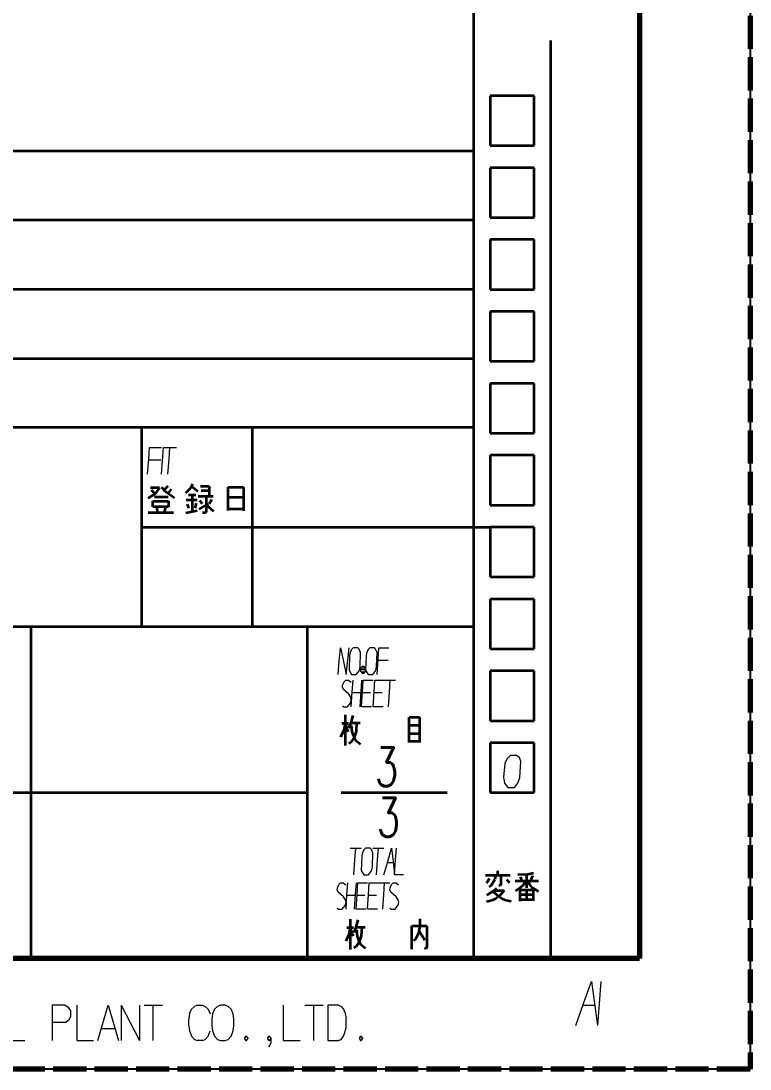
# Model space of a CAD drawing. Header units: millimetres. Extents: x 1333 to 104182, y -63985 to -5704.
# Drawn here: x 47485.9 to 47551.8, y -63984.6 to -63889.8 of the extents above; entities that cross this region are included whole.
import ezdxf
from ezdxf.enums import TextEntityAlignment as Align

# ---------------------------------------------------------------- set-up
doc = ezdxf.new("R2010")
doc.units = ezdxf.units.MM
doc.header["$LTSCALE"] = 0.5
doc.linetypes.add('DASHED', pattern=[15, 12, -3])
for name, color, linetype in [('08', 1, 'Continuous'), ('11', 3, 'Continuous'), ('4虚线层', 2, 'DASHED'), ('SHM_LABEL', 40, 'Continuous')]:
    doc.layers.add(name, color=color, linetype=linetype)
doc.styles.get("Standard").update_dxf_attribs({"font": 'simplex.shx'})

# ---------------------------------------------------------------- blocks, each defined once
blk = doc.blocks.new('A$C32A078D3')
at = {"color": 1, "lineweight": 35, "ltscale": 0.033501}
for p, q in [((-157.555, 1.995), (-157.229, 3.294)), ((-155.911, 1.995), (-156.237, 3.294))]:
    blk.add_line(p, q, dxfattribs=at)
at = {"color": 1, "lineweight": 35, "ltscale": 0.010399}
blk.add_line((-157.215, 3.294), (-156.799, 3.294), dxfattribs=at)
at = {"color": 1, "lineweight": 35, "ltscale": 0.02333}
blk.add_line((-157.173, 2.902), (-156.955, 1.995), dxfattribs=at)
at = {"color": 1, "lineweight": 35, "ltscale": 0.007084}
blk.add_line((-156.799, 3.294), (-156.733, 3.019), dxfattribs=at)
at = {"color": 1, "lineweight": 35, "ltscale": 0.007197}
blk.add_line((-156.65, 3.294), (-156.733, 3.019), dxfattribs=at)
at = {"color": 1, "lineweight": 35, "ltscale": 0.003944}
blk.add_line((-156.629, 2.913), (-156.671, 2.761), dxfattribs=at)
at = {"color": 1, "lineweight": 35, "ltscale": 0.010326}
blk.add_line((-156.237, 3.294), (-156.65, 3.294), dxfattribs=at)
at = {"color": 1, "lineweight": 35, "ltscale": 0.023684}
blk.add_line((-156.396, 1.995), (-156.629, 2.913), dxfattribs=at)
at = {"color": 1, "lineweight": 35, "ltscale": 0.041595}
blk.add_line((-155.863, 3.294), (-154.199, 3.294), dxfattribs=at)
at = {"color": 1, "lineweight": 35, "ltscale": 0.011698}
for p, q in [((-155.863, 3.294), (-155.863, 2.827)), ((-154.199, 3.294), (-154.199, 2.827))]:
    blk.add_line(p, q, dxfattribs=at)
at = {"color": 1, "lineweight": 35, "ltscale": 0.016609}
for p, q in [((-155.863, 2.827), (-155.291, 3.165)), ((-154.199, 2.827), (-154.771, 3.165))]:
    blk.add_line(p, q, dxfattribs=at)
at = {"color": 1, "lineweight": 35, "ltscale": 0.029246}
for p, q in [((-155.291, 1.995), (-155.291, 3.165)), ((-154.771, 1.995), (-154.771, 3.165))]:
    blk.add_line(p, q, dxfattribs=at)
at = {"color": 1, "lineweight": 35, "ltscale": 0.029897}
blk.add_line((-153.974, 3.294), (-152.778, 3.294), dxfattribs=at)
at = {"color": 1, "lineweight": 35, "ltscale": 0.032496}
blk.add_line((-153.974, 1.995), (-153.974, 3.294), dxfattribs=at)
at = {"color": 1, "lineweight": 35, "ltscale": 0.011917}
for p, q in [((-153.454, 3.087), (-152.977, 3.087)), ((-153.454, 2.567), (-152.977, 2.567))]:
    blk.add_line(p, q, dxfattribs=at)
at = {"color": 1, "lineweight": 35, "ltscale": 0.012998}
blk.add_line((-153.454, 2.567), (-153.454, 3.087), dxfattribs=at)
at = {"color": 1, "lineweight": 35, "ltscale": 0.012999}
for p, q in [((-157.631, 1.995), (-157.111, 1.995)), ((-153.454, 1.995), (-153.974, 1.995))]:
    blk.add_line(p, q, dxfattribs=at)
at = {"color": 1, "lineweight": 35, "ltscale": 0.015572}
blk.add_line((-157.268, 2.602), (-157.128, 1.995), dxfattribs=at)
at = {"color": 1, "lineweight": 35, "ltscale": 0.011699}
blk.add_line((-156.487, 1.995), (-156.955, 1.995), dxfattribs=at)
at = {"color": 1, "lineweight": 35, "ltscale": 0.019706}
blk.add_line((-156.671, 2.761), (-156.487, 1.995), dxfattribs=at)
at = {"color": 1, "lineweight": 35, "ltscale": 0.012134}
blk.add_line((-155.911, 1.995), (-156.396, 1.995), dxfattribs=at)
at = {"color": 1, "lineweight": 35, "ltscale": 0.012997}
blk.add_line((-155.291, 1.995), (-154.771, 1.995), dxfattribs=at)
at = {"color": 1, "lineweight": 35, "ltscale": 0.016898}
blk.add_line((-153.454, 2.359), (-152.778, 2.359), dxfattribs=at)
at = {"color": 1, "lineweight": 35, "ltscale": 0.009099}
blk.add_line((-153.454, 1.995), (-153.454, 2.359), dxfattribs=at)
at = {"color": 7, "lineweight": 13}
for points in [[(-148.255, 6.668), (-149.248, 4.41)], [(-149.646, 5.506), (-146.963, 5.764)], [(-146.218, 6.539), (-146.268, 4.345)], [(-146.218, 6.087), (-144.628, 6.216)], [(-145.373, 4.603), (-144.926, 5.764)], [(-144.628, 6.474), (-144.628, 4.345)], [(-143.436, 6.345), (-143.039, 5.7)], [(-142.343, 5.7), (-142.492, 5.184)], [(-142.343, 6.539), (-142.343, 5.7)], [(-142.343, 6.281), (-141.697, 6.41)], [(-141.697, 6.539), (-141.697, 5.958)], [(-141.697, 5.958), (-141.648, 5.377)], [(-138.617, 6.216), (-139.362, 5.313), (-140.207, 4.474), (-140.952, 4.023)], [(-140.108, 5.829), (-140.704, 5.055)], [(-139.611, 6.603), (-140.108, 5.829)], [(-140.008, 5.958), (-138.717, 6.152)], [(-139.909, 5.7), (-138.17, 4.345), (-137.872, 4.345)], [(-137.773, 6.281), (-137.773, 5.506), (-138.17, 4.99)], [(-136.581, 5.764), (-137.773, 5.764)], [(-137.177, 2.41), (-137.177, 6.281)], [(-135.984, 3.7), (-135.984, 5.764)], [(-135.19, 6.281), (-135.19, 2.41), (-135.388, 2.41), (-135.587, 2.668)], [(-134.593, 5.506), (-134.991, 6.023)], [(-134.196, 4.99), (-133.799, 5.506), (-133.799, 6.023)], [(-133.004, 6.281), (-133.004, 4.474)], [(-131.017, 6.281), (-131.017, 5.506), (-132.209, 3.958)], [(-129.228, 5.764), (-132.209, 5.764)], [(-129.228, 2.41), (-129.228, 6.023), (-128.235, 6.023), (-128.235, 5.506), (-128.831, 4.732), (-128.235, 3.958), (-128.235, 3.184), (-128.831, 3.184)], [(-127.837, 4.474), (-126.446, 4.474), (-126.446, 6.023), (-127.837, 6.023), (-127.837, 2.41)], [(-126.248, 4.99), (-125.254, 6.281)], [(-123.267, 4.99), (-124.26, 6.281)], [(-120.882, 2.668), (-120.684, 2.41), (-120.485, 2.41), (-120.485, 6.023), (-123.267, 6.023)], [(-107.759, 5.774), (-108.727, 5.774), (-108.727, 2.574)], [(-107.759, 5.774), (-107.517, 5.67), (-107.31, 5.412), (-107.171, 5.103), (-107.068, 4.638)], [(-104.578, 5.774), (-104.578, 2.574)], [(-104.578, 5.774), (-102.918, 2.574)], [(-102.918, 5.774), (-102.918, 2.574)], [(-101.811, 5.774), (-102.088, 5.67)], [(-101.811, 5.774), (-101.396, 5.774)], [(-101.396, 5.774), (-101.12, 5.67), (-100.843, 5.412), (-100.67, 4.999)], [(-100.29, 5.774), (-98.768, 5.774)], [(-100.29, 5.774), (-100.29, 2.574)], [(-98.215, 5.774), (-96.693, 5.774)], [(-98.215, 5.774), (-98.215, 2.574), (-96.693, 2.574)], [(-96.278, 5.774), (-96.278, 2.574)], [(-96.278, 5.774), (-94.618, 2.574)], [(-94.618, 5.774), (-94.618, 2.574)], [(-93.512, 5.774), (-93.789, 5.67)], [(-93.512, 5.774), (-93.097, 5.774)], [(-93.097, 5.774), (-92.82, 5.67), (-92.544, 5.412), (-92.371, 4.999)], [(-88.221, 5.774), (-89.155, 2.574), (-90.088, 5.774), (-90.088, 2.574)], [(-88.221, 5.774), (-88.221, 2.574)], [(-88.014, 2.574), (-87.08, 5.774), (-86.146, 2.574)], [(-85.213, 5.774), (-85.489, 5.67)], [(-85.213, 5.774), (-84.798, 5.774)], [(-84.798, 5.774), (-84.521, 5.67), (-84.244, 5.412), (-84.071, 4.999)], [(-83.829, 5.774), (-83.829, 2.574)], [(-82.169, 5.774), (-82.169, 2.574)], [(-80.855, 2.574), (-80.855, 5.774)], [(-79.68, 5.774), (-79.68, 2.574)], [(-79.68, 5.774), (-78.02, 2.574)], [(-78.02, 5.774), (-78.02, 2.574)], [(-77.466, 5.774), (-75.945, 5.774)], [(-77.466, 5.774), (-77.466, 2.574), (-75.945, 2.574)], [(-73.455, 5.774), (-71.795, 5.774)], [(-72.625, 2.574), (-72.625, 5.774)], [(-67.092, 5.774), (-67.092, 2.574), (-65.571, 2.574)], [(-61.905, 5.774), (-63.081, 5.774)], [(-63.081, 5.774), (-63.081, 2.574)], [(-61.905, 5.774), (-61.663, 5.619), (-61.421, 5.257), (-61.421, 4.741), (-61.594, 4.432), (-61.836, 4.225)], [(-60.868, 5.774), (-60.868, 2.574), (-59.346, 2.574)], [(-58.966, 2.574), (-58.032, 5.774), (-57.099, 2.574)], [(-56.856, 5.774), (-56.856, 2.574)], [(-56.856, 5.774), (-55.197, 2.574)], [(-55.197, 5.774), (-55.197, 2.574)], [(-54.782, 5.774), (-53.122, 5.774)], [(-53.952, 2.574), (-53.952, 5.774)], [(-49.94, 5.774), (-50.217, 5.67)], [(-49.94, 5.774), (-49.525, 5.774)], [(-49.525, 5.774), (-49.249, 5.67), (-48.972, 5.412), (-48.799, 4.999)], [(-42.194, 5.774), (-42.194, 2.574), (-40.673, 2.574)], [(-40.258, 5.774), (-38.598, 5.774)], [(-39.428, 2.574), (-39.428, 5.774)], [(-37.215, 5.774), (-38.183, 5.774), (-38.183, 2.574)], [(-37.215, 5.774), (-36.973, 5.67), (-36.765, 5.412), (-36.627, 5.103), (-36.523, 4.638)], [(-148.155, 5.377), (-148.155, 2.603)], [(-145.97, 5.506), (-144.728, 3.571)], [(-143.138, 5.055), (-143.883, 4.926)], [(-143.138, 3.313), (-143.138, 5.248)], [(-142.492, 5.184), (-142.84, 4.603)], [(-141.35, 4.861), (-141.846, 3.829)], [(-141.648, 5.377), (-141.449, 5.119)], [(-141.449, 5.119), (-140.952, 5.119)], [(-133.799, 5.506), (-132.209, 5.506)], [(-126.446, 5.248), (-127.837, 5.248)], [(-124.857, 5.248), (-126.049, 2.926), (-126.049, 2.668), (-123.466, 2.668)], [(-122.87, 5.248), (-121.28, 5.248)], [(-102.537, 4.999), (-102.607, 4.535)], [(-102.537, 4.999), (-102.365, 5.412)], [(-102.365, 5.412), (-102.088, 5.67)], [(-94.238, 4.999), (-94.307, 4.535)], [(-94.238, 4.999), (-94.065, 5.412)], [(-94.065, 5.412), (-93.789, 5.67)], [(-85.939, 4.999), (-86.008, 4.535)], [(-85.939, 4.999), (-85.766, 5.412)], [(-85.766, 5.412), (-85.489, 5.67)], [(-50.667, 4.999), (-50.736, 4.535)], [(-50.667, 4.999), (-50.494, 5.412)], [(-50.494, 5.412), (-50.217, 5.67)], [(-148.652, 4.023), (-149.844, 2.732)], [(-149.248, 4.41), (-147.261, 4.603)], [(-147.708, 3.958), (-146.963, 2.99)], [(-146.417, 3.829), (-146.913, 2.732)], [(-146.268, 4.345), (-146.417, 3.829)], [(-146.317, 3.313), (-145.373, 4.603)], [(-144.628, 4.345), (-144.43, 3.571)], [(-143.883, 2.732), (-143.883, 3.829)], [(-142.641, 3.894), (-143.386, 2.99)], [(-142.542, 4.603), (-141.499, 4.732)], [(-142.442, 4.345), (-141.3, 2.732)], [(-142.293, 3.248), (-141.846, 3.829)], [(-140.058, 4.474), (-140.058, 2.732)], [(-140.058, 4.345), (-138.667, 4.474)], [(-139.362, 4.345), (-139.362, 3.055)], [(-138.617, 4.539), (-138.717, 2.732)], [(-137.971, 4.732), (-136.382, 4.732)], [(-137.971, 2.668), (-137.971, 3.958), (-136.382, 3.958), (-136.382, 2.668), (-136.581, 2.668), (-136.779, 2.926)], [(-135.19, 4.474), (-134.593, 4.474), (-134.593, 3.184)], [(-132.209, 4.474), (-133.997, 4.474)], [(-131.215, 2.41), (-131.215, 4.732), (-129.626, 4.732), (-129.626, 2.41), (-129.824, 2.41), (-130.023, 2.668)], [(-131.215, 3.958), (-129.626, 3.958)], [(-126.248, 2.41), (-127.241, 3.7), (-127.241, 4.474)], [(-126.844, 3.184), (-126.248, 3.958)], [(-123.466, 2.41), (-123.466, 2.926), (-124.26, 3.958)], [(-107.068, 3.761), (-107.068, 4.638)], [(-102.607, 3.916), (-102.607, 4.535)], [(-102.607, 3.916), (-102.537, 3.451)], [(-100.67, 3.451), (-100.67, 3.864), (-101.362, 3.864)], [(-99.252, 4.277), (-100.29, 4.277)], [(-97.177, 4.277), (-98.215, 4.277)], [(-94.307, 3.916), (-94.307, 4.535)], [(-94.307, 3.916), (-94.238, 3.451)], [(-92.371, 3.451), (-92.371, 3.864), (-93.062, 3.864)], [(-86.008, 3.916), (-86.008, 4.535)], [(-86.008, 3.916), (-85.939, 3.451)], [(-82.169, 4.277), (-83.829, 4.277)], [(-76.429, 4.277), (-77.466, 4.277)], [(-63.081, 4.225), (-61.836, 4.225)], [(-50.736, 3.916), (-50.736, 4.535)], [(-50.736, 3.916), (-50.667, 3.451)], [(-36.523, 3.761), (-36.523, 4.638)], [(-148.155, 2.603), (-148.602, 3.055)], [(-144.43, 3.571), (-143.883, 2.732)], [(-143.039, 2.668), (-142.293, 3.248)], [(-138.717, 3.055), (-140.058, 2.926)], [(-139.909, 3.635), (-138.866, 3.7)], [(-135.19, 2.41), (-134.593, 3.184), (-133.997, 2.41), (-132.209, 2.41)], [(-129.626, 3.184), (-131.215, 3.184)], [(-128.036, 2.41), (-127.639, 2.41), (-127.241, 2.926)], [(-107.794, 2.574), (-107.517, 2.677), (-107.31, 2.986), (-107.171, 3.296), (-107.068, 3.761)], [(-102.537, 3.451), (-102.365, 2.986)], [(-102.365, 2.986), (-102.088, 2.677)], [(-101.396, 2.574), (-101.12, 2.677), (-100.843, 2.986), (-100.67, 3.451)], [(-94.238, 3.451), (-94.065, 2.986)], [(-94.065, 2.986), (-93.789, 2.677)], [(-93.097, 2.574), (-92.82, 2.677), (-92.544, 2.986), (-92.371, 3.451)], [(-87.702, 3.657), (-86.457, 3.657)], [(-85.939, 3.451), (-85.766, 2.986)], [(-85.766, 2.986), (-85.489, 2.677)], [(-84.798, 2.574), (-84.521, 2.677), (-84.244, 2.986), (-84.071, 3.451)], [(-58.655, 3.657), (-57.41, 3.657)], [(-50.667, 3.451), (-50.494, 2.986)], [(-50.494, 2.986), (-50.217, 2.677)], [(-49.525, 2.574), (-49.249, 2.677), (-48.972, 2.986), (-48.799, 3.451)], [(-45.583, 2.986), (-45.687, 2.832)], [(-45.583, 2.986), (-45.514, 2.986)], [(-45.41, 2.832), (-45.514, 2.986)], [(-43.508, 2.986), (-43.612, 2.832)], [(-43.508, 2.986), (-43.439, 2.986)], [(-43.335, 2.832), (-43.439, 2.986)], [(-37.249, 2.574), (-36.973, 2.677), (-36.765, 2.986), (-36.627, 3.296), (-36.523, 3.761)], [(-35.209, 2.986), (-35.313, 2.832)], [(-35.209, 2.986), (-35.14, 2.986)], [(-35.036, 2.832), (-35.14, 2.986)], [(-141.3, 2.732), (-140.902, 2.732)], [(-108.727, 2.574), (-107.759, 2.574)], [(-102.088, 2.677), (-101.811, 2.574)], [(-101.396, 2.574), (-101.811, 2.574)], [(-93.789, 2.677), (-93.512, 2.574)], [(-93.097, 2.574), (-93.512, 2.574)], [(-85.489, 2.677), (-85.213, 2.574)], [(-84.798, 2.574), (-85.213, 2.574)], [(-50.217, 2.677), (-49.94, 2.574)], [(-49.525, 2.574), (-49.94, 2.574)], [(-45.687, 2.832), (-45.687, 2.728)], [(-45.687, 2.728), (-45.583, 2.574)], [(-45.583, 2.574), (-45.514, 2.574)], [(-45.514, 2.574), (-45.41, 2.728)], [(-45.41, 2.832), (-45.41, 2.728)], [(-43.612, 2.832), (-43.612, 2.728)], [(-43.612, 2.728), (-43.508, 2.574)], [(-43.335, 2.367), (-43.405, 2.161), (-43.543, 2.006)], [(-43.508, 2.574), (-43.439, 2.574)], [(-43.439, 2.574), (-43.335, 2.728)], [(-43.335, 2.832), (-43.335, 2.367)], [(-38.183, 2.574), (-37.215, 2.574)], [(-35.313, 2.832), (-35.313, 2.728)], [(-35.313, 2.728), (-35.209, 2.574)], [(-35.209, 2.574), (-35.14, 2.574)], [(-35.14, 2.574), (-35.036, 2.728)], [(-35.036, 2.832), (-35.036, 2.728)]]:
    blk.add_lwpolyline(points, dxfattribs=at)
for points in [[(-105.961, 5.774), (-106.238, 5.67), (-106.514, 5.412), (-106.687, 4.999), (-106.756, 4.535), (-106.756, 3.916), (-106.687, 3.451), (-106.514, 2.986), (-106.238, 2.677), (-105.961, 2.574), (-105.546, 2.574), (-105.269, 2.677), (-104.993, 2.986), (-104.82, 3.451), (-104.751, 3.916), (-104.751, 4.535), (-104.82, 4.999), (-104.993, 5.412), (-105.269, 5.67), (-105.546, 5.774)], [(-70.689, 5.774), (-70.965, 5.67), (-71.242, 5.412), (-71.415, 4.999), (-71.484, 4.535), (-71.484, 3.916), (-71.415, 3.451), (-71.242, 2.986), (-70.965, 2.677), (-70.689, 2.574), (-70.274, 2.574), (-69.997, 2.677), (-69.72, 2.986), (-69.548, 3.451), (-69.478, 3.916), (-69.478, 4.535), (-69.548, 4.999), (-69.72, 5.412), (-69.997, 5.67), (-70.274, 5.774)], [(-68.614, 5.774), (-68.891, 5.67), (-69.167, 5.412), (-69.34, 4.999), (-69.409, 4.535), (-69.409, 3.916), (-69.34, 3.451), (-69.167, 2.986), (-68.891, 2.677), (-68.614, 2.574), (-68.199, 2.574), (-67.922, 2.677), (-67.646, 2.986), (-67.473, 3.451), (-67.404, 3.916), (-67.404, 4.535), (-67.473, 4.999), (-67.646, 5.412), (-67.922, 5.67), (-68.199, 5.774)], [(-47.865, 5.774), (-48.142, 5.67), (-48.419, 5.412), (-48.592, 4.999), (-48.661, 4.535), (-48.661, 3.916), (-48.592, 3.451), (-48.419, 2.986), (-48.142, 2.677), (-47.865, 2.574), (-47.451, 2.574), (-47.174, 2.677), (-46.897, 2.986), (-46.724, 3.451), (-46.655, 3.916), (-46.655, 4.535), (-46.724, 4.999), (-46.897, 5.412), (-47.174, 5.67), (-47.451, 5.774)], [(-133.799, 2.926), (-132.408, 2.926), (-132.408, 3.958), (-133.799, 3.958)], [(-122.671, 4.474), (-122.671, 3.184), (-121.479, 3.184), (-121.479, 4.474)]]:
    blk.add_lwpolyline(points, close=True, dxfattribs=at)
at = {"color": 1, "lineweight": 35}
for radius in [2.08, 1.913]:
    blk.add_circle((-155.031, 5.982), radius, dxfattribs=at)
for centre, radius, start, end in [((-156.154, 5.982), 1.664, 312.45416, 84.3408), ((-155.572, 5.982), 1.711, 0, 103.78185), ((-154.865, 5.338), 1.854, 94.36179, 189.36853), ((-153.908, 5.982), 1.664, 132.45416, 264.34081), ((-155.198, 6.627), 1.874, 274.9268, 7.67804), ((-155.031, 7.313), 1.763, 311.58279, 344.9375), ((-155.031, 4.651), 1.755, 131.05182, 165.23143), ((-154.491, 5.982), 1.693, 180.00001, 285.87746), ((-152.977, 2.827), 0.26, 270, 90), ((-152.778, 2.827), 0.468, 270, 90)]:
    blk.add_arc(centre, radius, start, end, dxfattribs=at)
blk = doc.blocks.new('7725')
at = {"color": 7, "lineweight": 70}
for p, q in [((54356.08, -13869.04), (54356.08, -15017.04)), ((54356.08, -15017.04), (52744.08, -15017.04))]:
    blk.add_line(p, q, dxfattribs=at)
at = {"color": 7, "lineweight": 35}
for p, q in [((54326.08, -14709.04), (54326.08, -15017.04)), ((54356.08, -14709.04), (54356.08, -15017.04)), ((54340.08, -15017.04), (54340.08, -14851.04)), ((54326.08, -14871.04), (54076.08, -14871.04)), ((54326.08, -14883.54), (54100.08, -14883.54)), ((54326.08, -14896.04), (54100.08, -14896.04)), ((54100.08, -14908.54), (54326.08, -14908.54)), ((54326.08, -14921.04), (54076.08, -14921.04)), ((54266.08, -14939.04), (54329.08, -14939.04)), ((54296.08, -14957.04), (54076.44, -14957.04)), ((54246.08, -15017.04), (54246.08, -14957.04)), ((54296.08, -15017.04), (54296.08, -14957.04)), ((54216.08, -14987.04), (54296.08, -14987.04)), ((54356.08, -15017.04), (53836.08, -15017.04))]:
    blk.add_line(p, q, dxfattribs=at)
at = {"color": 7, "lineweight": 35, "ltscale": 0.1125}
for p, q in [((54329.08, -14861.04), (54329.08, -14870.04)), ((54337.08, -14870.04), (54337.08, -14861.04)), ((54329.08, -14874.04), (54329.08, -14883.04)), ((54337.08, -14883.04), (54337.08, -14874.04)), ((54329.08, -14887.04), (54329.08, -14896.04)), ((54337.08, -14896.04), (54337.08, -14887.04)), ((54329.08, -14900.04), (54329.08, -14909.04)), ((54337.08, -14909.04), (54337.08, -14900.04)), ((54329.08, -14913.04), (54329.08, -14922.04)), ((54337.08, -14922.04), (54337.08, -14913.04)), ((54329.08, -14926.04), (54329.08, -14935.04)), ((54337.08, -14935.04), (54337.08, -14926.04)), ((54329.08, -14939.04), (54329.08, -14948.04)), ((54337.08, -14948.04), (54337.08, -14939.04)), ((54329.08, -14952.04), (54329.08, -14961.04)), ((54337.08, -14961.04), (54337.08, -14952.04)), ((54329.08, -14965.04), (54329.08, -14974.04)), ((54337.08, -14974.04), (54337.08, -14965.04)), ((54329.08, -14978.04), (54329.08, -14987.04)), ((54337.08, -14987.04), (54337.08, -14978.04))]:
    blk.add_line(p, q, dxfattribs=at)
at = {"color": 7, "lineweight": 35, "ltscale": 0.1}
for p, q in [((54337.08, -14861.04), (54329.08, -14861.04)), ((54329.08, -14870.04), (54337.08, -14870.04)), ((54337.08, -14874.04), (54329.08, -14874.04)), ((54329.08, -14883.04), (54337.08, -14883.04)), ((54337.08, -14887.04), (54329.08, -14887.04)), ((54329.08, -14896.04), (54337.08, -14896.04)), ((54337.08, -14900.04), (54329.08, -14900.04)), ((54329.08, -14909.04), (54337.08, -14909.04)), ((54337.08, -14913.04), (54329.08, -14913.04)), ((54329.08, -14922.04), (54337.08, -14922.04)), ((54337.08, -14926.04), (54329.08, -14926.04)), ((54329.08, -14935.04), (54337.08, -14935.04)), ((54337.08, -14939.04), (54329.08, -14939.04)), ((54329.08, -14948.04), (54337.08, -14948.04)), ((54337.08, -14952.04), (54329.08, -14952.04)), ((54329.08, -14961.04), (54337.08, -14961.04)), ((54337.08, -14965.04), (54329.08, -14965.04)), ((54329.08, -14974.04), (54337.08, -14974.04)), ((54337.08, -14978.04), (54329.08, -14978.04)), ((54329.08, -14987.04), (54337.08, -14987.04))]:
    blk.add_line(p, q, dxfattribs=at)
at = {"color": 7, "lineweight": 35, "ltscale": 0.45}
for p, q in [((54266.08, -14921.04), (54266.08, -14957.04)), ((54286.08, -14921.04), (54286.08, -14957.04))]:
    blk.add_line(p, q, dxfattribs=at)
at = {"color": 7, "lineweight": 35, "ltscale": 0.020947}
for p, q in [((54267.65, -14931.87), (54269.32, -14931.87)), ((54303.9, -14974.45), (54305.58, -14974.45)), ((54304.83, -15011.39), (54306.51, -15011.39))]:
    blk.add_line(p, q, dxfattribs=at)
at = {"color": 7, "lineweight": 35, "ltscale": 0.012214}
blk.add_line((54267.81, -14932.31), (54268.5, -14933.01), dxfattribs=at)
at = {"color": 7, "lineweight": 35, "ltscale": 0.017522}
blk.add_line((54269.32, -14931.87), (54268.5, -14933.01), dxfattribs=at)
at = {"color": 7, "lineweight": 35, "ltscale": 0.008882}
blk.add_line((54269.64, -14931.82), (54270.11, -14932.35), dxfattribs=at)
at = {"color": 7, "lineweight": 35, "ltscale": 0.012369}
blk.add_line((54270.79, -14931.62), (54270.11, -14932.35), dxfattribs=at)
at = {"color": 7, "lineweight": 35, "ltscale": 0.029104}
blk.add_line((54270.11, -14932.35), (54271.99, -14933.73), dxfattribs=at)
at = {"color": 7, "lineweight": 35, "ltscale": 0.011868}
blk.add_line((54271.44, -14932.15), (54270.87, -14932.91), dxfattribs=at)
at = {"color": 7, "lineweight": 35, "ltscale": 0.015988}
blk.add_line((54274.93, -14931.98), (54274.02, -14932.89), dxfattribs=at)
at = {"color": 7, "lineweight": 35, "ltscale": 0.009849}
blk.add_line((54275.27, -14931.28), (54274.93, -14931.98), dxfattribs=at)
at = {"color": 7, "lineweight": 35, "ltscale": 0.018018}
blk.add_line((54275.1, -14931.62), (54276.22, -14932.53), dxfattribs=at)
at = {"color": 7, "lineweight": 35, "ltscale": 0.019714}
blk.add_line((54276.72, -14931.62), (54278.29, -14931.62), dxfattribs=at)
at = {"color": 7, "lineweight": 35, "ltscale": 0.018274}
blk.add_line((54276.83, -14932.38), (54278.29, -14932.38), dxfattribs=at)
at = {"color": 7, "lineweight": 35, "ltscale": 0.022021}
blk.add_line((54278.29, -14931.62), (54278.29, -14933.38), dxfattribs=at)
at = {"color": 7, "lineweight": 35, "ltscale": 0.052899}
blk.add_line((54281.7, -14936.02), (54281.7, -14931.79), dxfattribs=at)
at = {"color": 7, "lineweight": 35, "ltscale": 0.034705}
for p, q in [((54281.7, -14931.79), (54284.47, -14931.79)), ((54281.7, -14933.63), (54284.47, -14933.63)), ((54281.7, -14935.74), (54284.47, -14935.74))]:
    blk.add_line(p, q, dxfattribs=at)
at = {"color": 7, "lineweight": 35, "ltscale": 0.053516}
blk.add_line((54284.47, -14931.79), (54284.47, -14936.07), dxfattribs=at)
at = {"color": 7, "lineweight": 35, "ltscale": 0.018302}
blk.add_line((54268.5, -14933.01), (54267.27, -14933.8), dxfattribs=at)
at = {"color": 7, "lineweight": 35, "ltscale": 0.013379}
blk.add_line((54268.12, -14935.38), (54268.12, -14934.31), dxfattribs=at)
at = {"color": 7, "lineweight": 35, "ltscale": 0.03512}
for p, q in [((54268.12, -14934.31), (54270.93, -14934.31)), ((54270.93, -14935.36), (54268.12, -14935.36))]:
    blk.add_line(p, q, dxfattribs=at)
at = {"color": 7, "lineweight": 35, "ltscale": 0.031433}
blk.add_line((54268.39, -14933.55), (54270.9, -14933.55), dxfattribs=at)
at = {"color": 7, "lineweight": 35, "ltscale": 0.013174}
blk.add_line((54270.93, -14934.31), (54270.93, -14935.36), dxfattribs=at)
at = {"color": 7, "lineweight": 35, "ltscale": 0.024854}
blk.add_line((54274.11, -14934.09), (54276.09, -14934.09), dxfattribs=at)
at = {"color": 7, "lineweight": 35, "ltscale": 0.016016}
blk.add_line((54274.58, -14933.19), (54275.86, -14933.19), dxfattribs=at)
at = {"color": 7, "lineweight": 35, "ltscale": 0.037256}
blk.add_line((54275.19, -14933.19), (54275.19, -14936.17), dxfattribs=at)
at = {"color": 7, "lineweight": 35, "ltscale": 0.033472}
blk.add_line((54276.32, -14933.42), (54279, -14933.42), dxfattribs=at)
at = {"color": 7, "lineweight": 35, "ltscale": 0.009605}
blk.add_line((54276.52, -14934.21), (54277.05, -14934.77), dxfattribs=at)
at = {"color": 7, "lineweight": 35, "ltscale": 0.036639}
blk.add_line((54277.72, -14933.42), (54277.72, -14936.35), dxfattribs=at)
at = {"color": 7, "lineweight": 35, "ltscale": 0.011126}
blk.add_line((54278.79, -14934.06), (54278.29, -14934.8), dxfattribs=at)
at = {"color": 7, "lineweight": 35, "ltscale": 0.012615}
blk.add_line((54268.82, -14935.36), (54268.91, -14936.36), dxfattribs=at)
at = {"color": 7, "lineweight": 35, "ltscale": 0.013483}
blk.add_line((54270.39, -14935.36), (54270.16, -14936.41), dxfattribs=at)
at = {"color": 7, "lineweight": 35, "ltscale": 0.026672}
blk.add_line((54274.04, -14936.46), (54276.13, -14936.02), dxfattribs=at)
at = {"color": 7, "lineweight": 35, "ltscale": 0.009505}
blk.add_line((54274.3, -14934.9), (54274.53, -14935.62), dxfattribs=at)
at = {"color": 7, "lineweight": 35, "ltscale": 0.012185}
blk.add_line((54275.96, -14934.67), (54275.7, -14935.61), dxfattribs=at)
at = {"color": 7, "lineweight": 35, "ltscale": 0.018228}
blk.add_line((54276.45, -14935.79), (54277.72, -14935.06), dxfattribs=at)
at = {"color": 7, "lineweight": 35, "ltscale": 0.003221}
blk.add_line((54277.72, -14936.35), (54277.49, -14936.46), dxfattribs=at)
at = {"color": 7, "lineweight": 35, "ltscale": 0.010128}
blk.add_line((54277.72, -14934.6), (54278.11, -14935.31), dxfattribs=at)
at = {"color": 7, "lineweight": 35, "ltscale": 0.015901}
blk.add_line((54278.11, -14935.31), (54279.08, -14936.13), dxfattribs=at)
at = {"color": 7, "lineweight": 35, "ltscale": 0.057703}
blk.add_line((54267.24, -14936.41), (54271.85, -14936.41), dxfattribs=at)
at = {"color": 7, "lineweight": 35, "ltscale": 0.004742}
blk.add_line((54277.49, -14936.46), (54277.11, -14936.43), dxfattribs=at)
at = {"color": 7, "lineweight": 35, "ltscale": 0.375}
blk.add_line((54326.08, -14957.04), (54296.08, -14957.04), dxfattribs=at)
at = {"color": 7, "lineweight": 35, "ltscale": 0.068576}
for p, q in [((54302.86, -14973.01), (54302.86, -14978.5)), ((54303.79, -15009.95), (54303.79, -15015.44))]:
    blk.add_line(p, q, dxfattribs=at)
at = {"color": 7, "lineweight": 35, "ltscale": 0.017161}
blk.add_line((54304.25, -14973.13), (54303.9, -14974.45), dxfattribs=at)
at = {"color": 7, "lineweight": 35, "ltscale": 0.023145}
for p, q in [((54314.47, -14973.4), (54316.32, -14973.4)), ((54314.47, -14974.84), (54316.32, -14974.84)), ((54314.47, -14976.34), (54316.32, -14976.34)), ((54314.47, -14977.72), (54316.32, -14977.72))]:
    blk.add_line(p, q, dxfattribs=at)
at = {"color": 7, "lineweight": 35, "ltscale": 0.057181}
blk.add_line((54314.47, -14977.97), (54314.47, -14973.4), dxfattribs=at)
at = {"color": 7, "lineweight": 35, "ltscale": 0.057581}
blk.add_line((54316.32, -14973.4), (54316.32, -14978), dxfattribs=at)
at = {"color": 7, "lineweight": 35, "ltscale": 0.017255}
for p, q in [((54302.64, -14975.75), (54302.05, -14977)), ((54303.57, -15012.69), (54302.98, -15013.93))]:
    blk.add_line(p, q, dxfattribs=at)
at = {"color": 7, "lineweight": 35, "ltscale": 0.014966}
for p, q in [((54302.27, -14974.5), (54303.47, -14974.5)), ((54303.2, -15011.44), (54304.4, -15011.44))]:
    blk.add_line(p, q, dxfattribs=at)
at = {"color": 7, "lineweight": 35, "ltscale": 0.015843}
for p, q in [((54302.86, -14974.5), (54302.64, -14975.75)), ((54303.79, -15011.44), (54303.57, -15012.69))]:
    blk.add_line(p, q, dxfattribs=at)
at = {"color": 7, "lineweight": 35, "ltscale": 0.013344}
blk.add_line((54302.86, -14974.5), (54303.17, -14975.53), dxfattribs=at)
at = {"color": 7, "lineweight": 35, "ltscale": 0.006882}
blk.add_line((54303.17, -14975.53), (54303.41, -14976.02), dxfattribs=at)
at = {"color": 7, "lineweight": 35, "ltscale": 0.012994}
blk.add_line((54303.9, -14974.45), (54303.5, -14975.41), dxfattribs=at)
at = {"color": 7, "lineweight": 35, "ltscale": 0.014287}
blk.add_line((54303.98, -14974.92), (54304.11, -14976.05), dxfattribs=at)
at = {"color": 7, "lineweight": 35, "ltscale": 0.010301}
blk.add_line((54304.11, -14976.05), (54304.36, -14976.84), dxfattribs=at)
at = {"color": 7, "lineweight": 35, "ltscale": 0.01408}
for p, q in [((54304.84, -14976.01), (54304.5, -14977.08)), ((54305.77, -15012.94), (54305.43, -15014.01))]:
    blk.add_line(p, q, dxfattribs=at)
at = {"color": 7, "lineweight": 35, "ltscale": 0.019431}
for p, q in [((54304.94, -14974.45), (54304.84, -14976.01)), ((54305.87, -15011.39), (54305.77, -15012.94))]:
    blk.add_line(p, q, dxfattribs=at)
at = {"color": 7, "lineweight": 35, "ltscale": 0.006873}
for p, q in [((54303.98, -14977.88), (54303.53, -14978.2)), ((54304.91, -15014.81), (54304.46, -15015.13))]:
    blk.add_line(p, q, dxfattribs=at)
at = {"color": 7, "lineweight": 35, "ltscale": 0.01189}
for p, q in [((54304.5, -14977.08), (54303.98, -14977.88)), ((54305.43, -15014.01), (54304.91, -15014.81))]:
    blk.add_line(p, q, dxfattribs=at)
at = {"color": 7, "lineweight": 35, "ltscale": 0.010289}
for p, q in [((54304.36, -14976.84), (54304.76, -14977.56)), ((54305.29, -15013.77), (54305.69, -15014.49))]:
    blk.add_line(p, q, dxfattribs=at)
at = {"color": 7, "lineweight": 35, "ltscale": 0.013902}
for p, q in [((54304.76, -14977.56), (54305.62, -14978.26)), ((54305.69, -15014.49), (54306.56, -15015.2))]:
    blk.add_line(p, q, dxfattribs=at)
at = {"color": 7, "lineweight": 35, "ltscale": 0.239099}
blk.add_line((54302.17, -14987.04), (54321.3, -14987.04), dxfattribs=at)
at = {"color": 7, "lineweight": 35, "ltscale": 0.05614}
blk.add_line((54328.23, -15001.97), (54332.72, -15001.97), dxfattribs=at)
at = {"color": 7, "lineweight": 35, "ltscale": 0.012746}
blk.add_line((54329, -15002.58), (54328.41, -15003.41), dxfattribs=at)
at = {"color": 7, "lineweight": 35, "ltscale": 0.009805}
blk.add_line((54330.03, -15001.97), (54329.91, -15002.74), dxfattribs=at)
at = {"color": 7, "lineweight": 35, "ltscale": 0.009991}
blk.add_line((54330.41, -15001.17), (54330.41, -15001.97), dxfattribs=at)
at = {"color": 7, "lineweight": 35, "ltscale": 0.021887}
blk.add_line((54331.03, -15001.97), (54331.03, -15003.72), dxfattribs=at)
at = {"color": 7, "lineweight": 35, "ltscale": 0.020081}
blk.add_line((54334.07, -15001.82), (54335.67, -15001.84), dxfattribs=at)
at = {"color": 7, "lineweight": 35, "ltscale": 0.007102}
blk.add_line((54334.5, -15002.25), (54334.78, -15002.74), dxfattribs=at)
at = {"color": 7, "lineweight": 35, "ltscale": 0.016395}
blk.add_line((54335.67, -15001.84), (54336.95, -15001.54), dxfattribs=at)
at = {"color": 7, "lineweight": 35, "ltscale": 0.030411}
blk.add_line((54335.67, -15001.84), (54335.67, -15004.27), dxfattribs=at)
at = {"color": 7, "lineweight": 35, "ltscale": 0.010417}
blk.add_line((54336.76, -15002.07), (54336.46, -15002.85), dxfattribs=at)
at = {"color": 7, "lineweight": 35, "ltscale": 0.006037}
blk.add_line((54329.3, -15003.83), (54328.88, -15004.07), dxfattribs=at)
at = {"color": 7, "lineweight": 35, "ltscale": 0.015649}
blk.add_line((54329.91, -15002.74), (54329.3, -15003.83), dxfattribs=at)
at = {"color": 7, "lineweight": 35, "ltscale": 0.007176}
blk.add_line((54330.25, -15004.39), (54329.82, -15004.76), dxfattribs=at)
at = {"color": 7, "lineweight": 35, "ltscale": 0.002783}
blk.add_line((54330.88, -15003.87), (54330.65, -15003.87), dxfattribs=at)
at = {"color": 7, "lineweight": 35, "ltscale": 0.002697}
blk.add_line((54331.03, -15003.72), (54330.88, -15003.87), dxfattribs=at)
at = {"color": 7, "lineweight": 35, "ltscale": 0.009348}
blk.add_line((54332.05, -15002.78), (54332.57, -15003.32), dxfattribs=at)
at = {"color": 7, "lineweight": 35, "ltscale": 0.052466}
blk.add_line((54333.64, -15003.01), (54337.84, -15003.01), dxfattribs=at)
at = {"color": 7, "lineweight": 35, "ltscale": 0.013585}
blk.add_line((54334.58, -15004.23), (54333.69, -15004.86), dxfattribs=at)
at = {"color": 7, "lineweight": 35, "ltscale": 0.009038}
blk.add_line((54335.11, -15003.74), (54334.58, -15004.23), dxfattribs=at)
at = {"color": 7, "lineweight": 35, "ltscale": 0.010382}
blk.add_line((54335.51, -15003.01), (54335.11, -15003.74), dxfattribs=at)
at = {"color": 7, "lineweight": 35, "ltscale": 0.009279}
blk.add_line((54335.92, -15003.01), (54336.21, -15003.69), dxfattribs=at)
at = {"color": 7, "lineweight": 35, "ltscale": 0.007104}
blk.add_line((54336.21, -15003.69), (54336.56, -15004.14), dxfattribs=at)
at = {"color": 7, "lineweight": 35, "ltscale": 0.018758}
blk.add_line((54336.56, -15004.14), (54337.84, -15004.93), dxfattribs=at)
at = {"color": 7, "lineweight": 35, "ltscale": 0.019419}
blk.add_line((54329.82, -15004.76), (54328.5, -15005.57), dxfattribs=at)
at = {"color": 7, "lineweight": 35, "ltscale": 0.008354}
blk.add_line((54330.03, -15006.28), (54329.41, -15006.53), dxfattribs=at)
at = {"color": 7, "lineweight": 35, "ltscale": 0.010855}
blk.add_line((54329.56, -15004.92), (54330.24, -15005.46), dxfattribs=at)
at = {"color": 7, "lineweight": 35, "ltscale": 0.022864}
blk.add_line((54329.82, -15004.76), (54331.65, -15004.76), dxfattribs=at)
at = {"color": 7, "lineweight": 35, "ltscale": 0.014416}
blk.add_line((54330.94, -15005.56), (54330.03, -15006.28), dxfattribs=at)
at = {"color": 7, "lineweight": 35, "ltscale": 0.01658}
blk.add_line((54330.24, -15005.46), (54331.31, -15006.24), dxfattribs=at)
at = {"color": 7, "lineweight": 35, "ltscale": 0.013402}
blk.add_line((54331.65, -15004.76), (54330.94, -15005.56), dxfattribs=at)
at = {"color": 7, "lineweight": 35, "ltscale": 0.009177}
blk.add_line((54331.31, -15006.24), (54332, -15006.49), dxfattribs=at)
at = {"color": 7, "lineweight": 35, "ltscale": 0.029175}
for p, q in [((54334.51, -15004.65), (54336.85, -15004.65)), ((54334.51, -15005.47), (54336.85, -15005.47)), ((54334.51, -15006.36), (54336.85, -15006.36))]:
    blk.add_line(p, q, dxfattribs=at)
at = {"color": 7, "lineweight": 35, "ltscale": 0.025122}
blk.add_line((54334.51, -15006.66), (54334.51, -15004.65), dxfattribs=at)
at = {"color": 7, "lineweight": 35, "ltscale": 0.021451}
blk.add_line((54335.7, -15006.36), (54335.7, -15004.65), dxfattribs=at)
at = {"color": 7, "lineweight": 35, "ltscale": 0.024976}
blk.add_line((54336.85, -15004.65), (54336.85, -15006.64), dxfattribs=at)
at = {"color": 7, "lineweight": 35, "ltscale": 0.012839}
blk.add_line((54329.41, -15006.53), (54328.41, -15006.77), dxfattribs=at)
at = {"color": 7, "lineweight": 35, "ltscale": 0.011217}
blk.add_line((54332, -15006.49), (54332.88, -15006.67), dxfattribs=at)
at = {"color": 7, "lineweight": 35, "ltscale": 0.017167}
blk.add_line((54305.18, -15010.06), (54304.83, -15011.39), dxfattribs=at)
at = {"color": 7, "lineweight": 35, "ltscale": 0.016013}
blk.add_line((54316.35, -15009.86), (54316.35, -15011.14), dxfattribs=at)
at = {"color": 7, "lineweight": 35, "ltscale": 0.013341}
blk.add_line((54303.79, -15011.44), (54304.1, -15012.46), dxfattribs=at)
at = {"color": 7, "lineweight": 35, "ltscale": 0.012989}
blk.add_line((54304.83, -15011.39), (54304.43, -15012.35), dxfattribs=at)
at = {"color": 7, "lineweight": 35, "ltscale": 0.014284}
blk.add_line((54304.91, -15011.85), (54305.04, -15012.99), dxfattribs=at)
at = {"color": 7, "lineweight": 35, "ltscale": 0.034058}
blk.add_line((54314.92, -15011.14), (54317.64, -15011.14), dxfattribs=at)
at = {"color": 7, "lineweight": 35, "ltscale": 0.052502}
blk.add_line((54314.92, -15015.34), (54314.92, -15011.14), dxfattribs=at)
at = {"color": 7, "lineweight": 35, "ltscale": 0.017097}
blk.add_line((54316.35, -15011.14), (54316.14, -15012.49), dxfattribs=at)
at = {"color": 7, "lineweight": 35, "ltscale": 0.025794}
blk.add_line((54316.22, -15011.99), (54317.3, -15013.74), dxfattribs=at)
at = {"color": 7, "lineweight": 35, "ltscale": 0.048779}
blk.add_line((54317.64, -15011.14), (54317.64, -15015.04), dxfattribs=at)
at = {"color": 7, "lineweight": 35, "ltscale": 0.006887}
blk.add_line((54304.1, -15012.46), (54304.34, -15012.96), dxfattribs=at)
at = {"color": 7, "lineweight": 35, "ltscale": 0.010304}
blk.add_line((54305.04, -15012.99), (54305.29, -15013.77), dxfattribs=at)
at = {"color": 7, "lineweight": 35, "ltscale": 0.005232}
blk.add_line((54315.57, -15013.58), (54315.23, -15013.83), dxfattribs=at)
at = {"color": 7, "lineweight": 35, "ltscale": 0.015369}
blk.add_line((54316.14, -15012.49), (54315.57, -15013.58), dxfattribs=at)
at = {"color": 7, "lineweight": 35, "ltscale": 0.003748}
blk.add_line((54317.55, -15015.21), (54317.25, -15015.21), dxfattribs=at)
at = {"color": 7, "lineweight": 35, "ltscale": 0.002398}
blk.add_line((54317.64, -15015.04), (54317.55, -15015.21), dxfattribs=at)
at = {"color": 7, "lineweight": 35, "ltscale": 0.175}
blk.add_line((54326.08, -15017.04), (54340.08, -15017.04), dxfattribs=at)
at = {"color": 3}
blk.add_lwpolyline([(52694.08, -13849.04), (54376.08, -13849.04), (54376.08, -15037.04), (52694.08, -15037.04)], close=True, dxfattribs=at)
at = {"color": 7, "lineweight": 13}
for points in [[(54267.14, -14929.44), (54267.36, -14926.74), (54267.52, -14924.64), (54269.68, -14924.64)], [(54269.68, -14929.44), (54269.85, -14927.04), (54270.01, -14924.64)], [(54270.01, -14924.64), (54272.39, -14924.64)], [(54270.82, -14929.44), (54271.04, -14926.74), (54271.2, -14924.64)], [(54267.36, -14926.86), (54269.52, -14926.86)], [(54301.59, -14965.69), (54301.81, -14963.29), (54302.04, -14960.89), (54302.58, -14963.35), (54303.08, -14965.69), (54303.35, -14963.11), (54303.58, -14960.89)], [(54308.65, -14965.69), (54308.83, -14962.99), (54308.97, -14960.89), (54310.78, -14960.89)], [(54305.75, -14964.49), (54306.48, -14964.49)], [(54308.83, -14963.11), (54310.65, -14963.11)], [(54306.57, -14964.85), (54305.66, -14964.85)], [(54305.75, -14965.21), (54306.48, -14965.21)], [(54302.37, -14971.36), (54302.64, -14971.54), (54303.31, -14971.54), (54303.85, -14970.88), (54303.98, -14970.28), (54303.89, -14969.8), (54303.53, -14969.26), (54302.55, -14968.42), (54302.37, -14968), (54302.41, -14967.64), (54302.68, -14967.04), (54303, -14966.74), (54303.49, -14966.74), (54303.94, -14967.1)], [(54303.98, -14971.54), (54304.16, -14968.84), (54304.3, -14966.74)], [(54305.82, -14966.74), (54305.68, -14968.78), (54305.51, -14971.54)], [(54307.61, -14971.54), (54305.82, -14971.54), (54306, -14968.84), (54306.13, -14966.74), (54307.93, -14966.74)], [(54309.72, -14971.54), (54307.93, -14971.54), (54308.1, -14968.84), (54308.24, -14966.74), (54310.03, -14966.74)], [(54310.03, -14966.74), (54312, -14966.74)], [(54310.7, -14971.54), (54310.88, -14968.84), (54311.02, -14966.74)], [(54304.16, -14968.96), (54305.68, -14968.96)], [(54306, -14968.96), (54307.43, -14968.96)], [(54308.1, -14968.96), (54309.54, -14968.96)], [(54303.77, -14997.11), (54305.78, -14997.11)], [(54304.46, -15001.91), (54304.64, -14999.21), (54304.78, -14997.11)], [(54307.88, -14997.11), (54309.89, -14997.11)], [(54308.57, -15001.91), (54308.75, -14999.21), (54308.89, -14997.11)], [(54309.89, -15001.91), (54310.58, -14999.51), (54311.26, -14997.11), (54311.54, -14999.51), (54311.81, -15001.91)], [(54313.45, -15001.91), (54311.81, -15001.91), (54311.99, -14999.21), (54312.13, -14997.11)], [(54310.53, -14999.69), (54311.54, -14999.69)], [(54301.43, -15007.97), (54301.7, -15008.15), (54302.36, -15008.15), (54302.89, -15007.49), (54303.03, -15006.89), (54302.94, -15006.41), (54302.58, -15005.87), (54301.61, -15005.03), (54301.43, -15004.61), (54301.47, -15004.25), (54301.74, -15003.65), (54302.05, -15003.35), (54302.54, -15003.35), (54302.98, -15003.71)], [(54303.03, -15008.15), (54303.2, -15005.45), (54303.34, -15003.35)], [(54304.84, -15003.35), (54304.71, -15005.39), (54304.53, -15008.15)], [(54306.62, -15008.15), (54304.84, -15008.15), (54305.02, -15005.45), (54305.15, -15003.35), (54306.93, -15003.35)], [(54308.7, -15008.15), (54306.93, -15008.15), (54307.11, -15005.45), (54307.24, -15003.35), (54309.01, -15003.35)], [(54309.01, -15003.35), (54310.96, -15003.35)], [(54309.68, -15008.15), (54309.85, -15005.45), (54309.99, -15003.35)], [(54310.96, -15007.97), (54311.23, -15008.15), (54311.89, -15008.15), (54312.43, -15007.49), (54312.56, -15006.89), (54312.47, -15006.41), (54312.12, -15005.87), (54311.14, -15005.03), (54310.96, -15004.61), (54311.01, -15004.25), (54311.27, -15003.65), (54311.58, -15003.35), (54312.07, -15003.35), (54312.51, -15003.71)], [(54303.2, -15005.57), (54304.71, -15005.57)], [(54305.02, -15005.57), (54306.44, -15005.57)], [(54307.11, -15005.57), (54308.52, -15005.57)], [(54344.59, -15029.19), (54345.99, -15025.19), (54347.39, -15021.19), (54347.96, -15025.19), (54348.52, -15029.19)], [(54349.08, -15021.19), (54348.8, -15025.19), (54348.52, -15029.19)], [(54345.9, -15025.49), (54347.96, -15025.49)]]:
    blk.add_lwpolyline(points, dxfattribs=at)
for points in [[(54304.89, -14965.69), (54305.44, -14964.97), (54305.57, -14964.25), (54305.66, -14961.73), (54305.39, -14961.13), (54305.17, -14960.89), (54304.35, -14960.89), (54304.08, -14961.13), (54303.81, -14961.67), (54303.67, -14962.27), (54303.58, -14964.91), (54304.03, -14965.69)], [(54307.88, -14965.69), (54308.43, -14964.97), (54308.56, -14964.25), (54308.65, -14961.73), (54308.38, -14961.13), (54308.16, -14960.89), (54307.34, -14960.89), (54307.07, -14961.13), (54306.8, -14961.67), (54306.66, -14962.27), (54306.57, -14964.91), (54307.02, -14965.69)], [(54305.94, -14965.45), (54306.3, -14965.45), (54306.57, -14965.09), (54306.57, -14964.61), (54306.3, -14964.25), (54305.94, -14964.25), (54305.66, -14964.61), (54305.66, -14965.09)], [(54333.48, -14986.11), (54334.11, -14985.32), (54334.45, -14984.31), (54334.66, -14981.43), (54334.38, -14980.71), (54333.83, -14980.35), (54332.79, -14980.35), (54332.17, -14980.86), (54331.76, -14981.79), (54331.48, -14984.24), (54331.69, -14985.32), (54332.31, -14986.11)], [(54307.11, -15001.91), (54307.65, -15001.19), (54307.79, -15000.47), (54307.88, -14997.95), (54307.61, -14997.35), (54307.38, -14997.11), (54306.56, -14997.11), (54306.29, -14997.35), (54306.01, -14997.89), (54305.87, -14998.49), (54305.78, -15001.13), (54306.24, -15001.91)]]:
    blk.add_lwpolyline(points, close=True, dxfattribs=at)
at = {"layer": '11'}
blk.add_lwpolyline([(52694.08, -13849.04), (54376.08, -13849.04), (54376.08, -15037.04), (52694.08, -15037.04)], close=True, dxfattribs=at)
at = {"xscale": 2, "yscale": 2, "zscale": 2}
blk.add_blockref('A$C32A078D3', (54376.08, -15037.04), dxfattribs=at)
blk = doc.blocks.new('A$C0C1E3B5D')
at = {"color": 7, "lineweight": 70}
for p, q in [((1682, 1188), (1682, 0)), ((1682, 0), (0, 0))]:
    blk.add_line(p, q, dxfattribs=at)
at = {"layer": '08', "color": 3}
blk.add_blockref('7725', (-52694.08, 15037.04), dxfattribs=at)

msp = doc.modelspace()

# ---------------------------------------------------------------- block references
at = {"layer": '4虚线层', "color": 3, "xscale": 0.5, "yscale": 0.5, "zscale": 0.5}
msp.add_blockref('A$C0C1E3B5D', (46710.775, -63984.579), dxfattribs=at)

# ---------------------------------------------------------------- texts
at = {"layer": 'SHM_LABEL', "color": 3, "width": 0.7}
for p in [(47518.915, -63959.014), (47519.08, -63963.566)]:
    msp.add_text('3', height=3.5, dxfattribs=at).set_placement(p, align=Align.CENTER)

doc.saveas('drawing.dxf')
